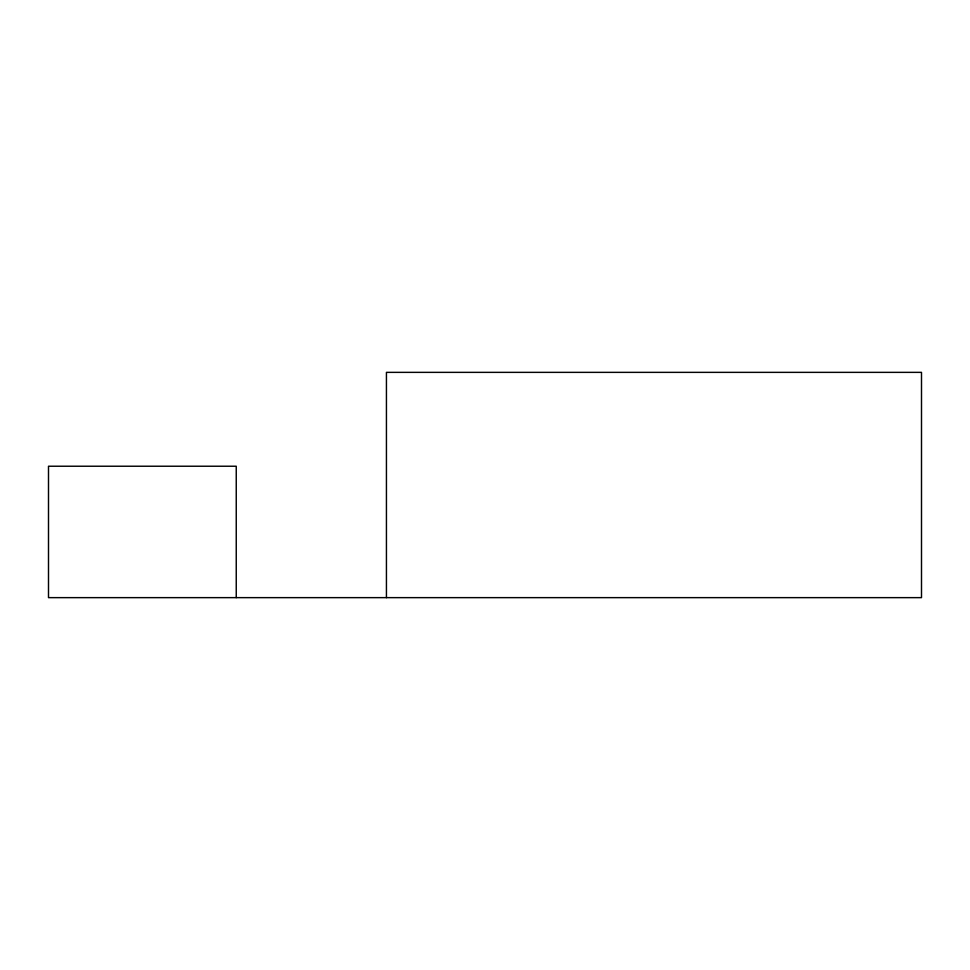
<?xml version="1.0" encoding="UTF-8"?>
<svg xmlns="http://www.w3.org/2000/svg" width="970" height="970" viewBox="0 0 970 970"><rect width="100%" height="100%" fill="white"/><g stroke="black" fill="none" stroke-linecap="round" stroke-linejoin="round"><path stroke-width="1.45" d="M386.436 597.641L386.436 372.359L921.5 372.359L921.5 597.641L48.5 597.641L48.5 466.23L236.243 466.23L236.243 597.641"/></g></svg>
